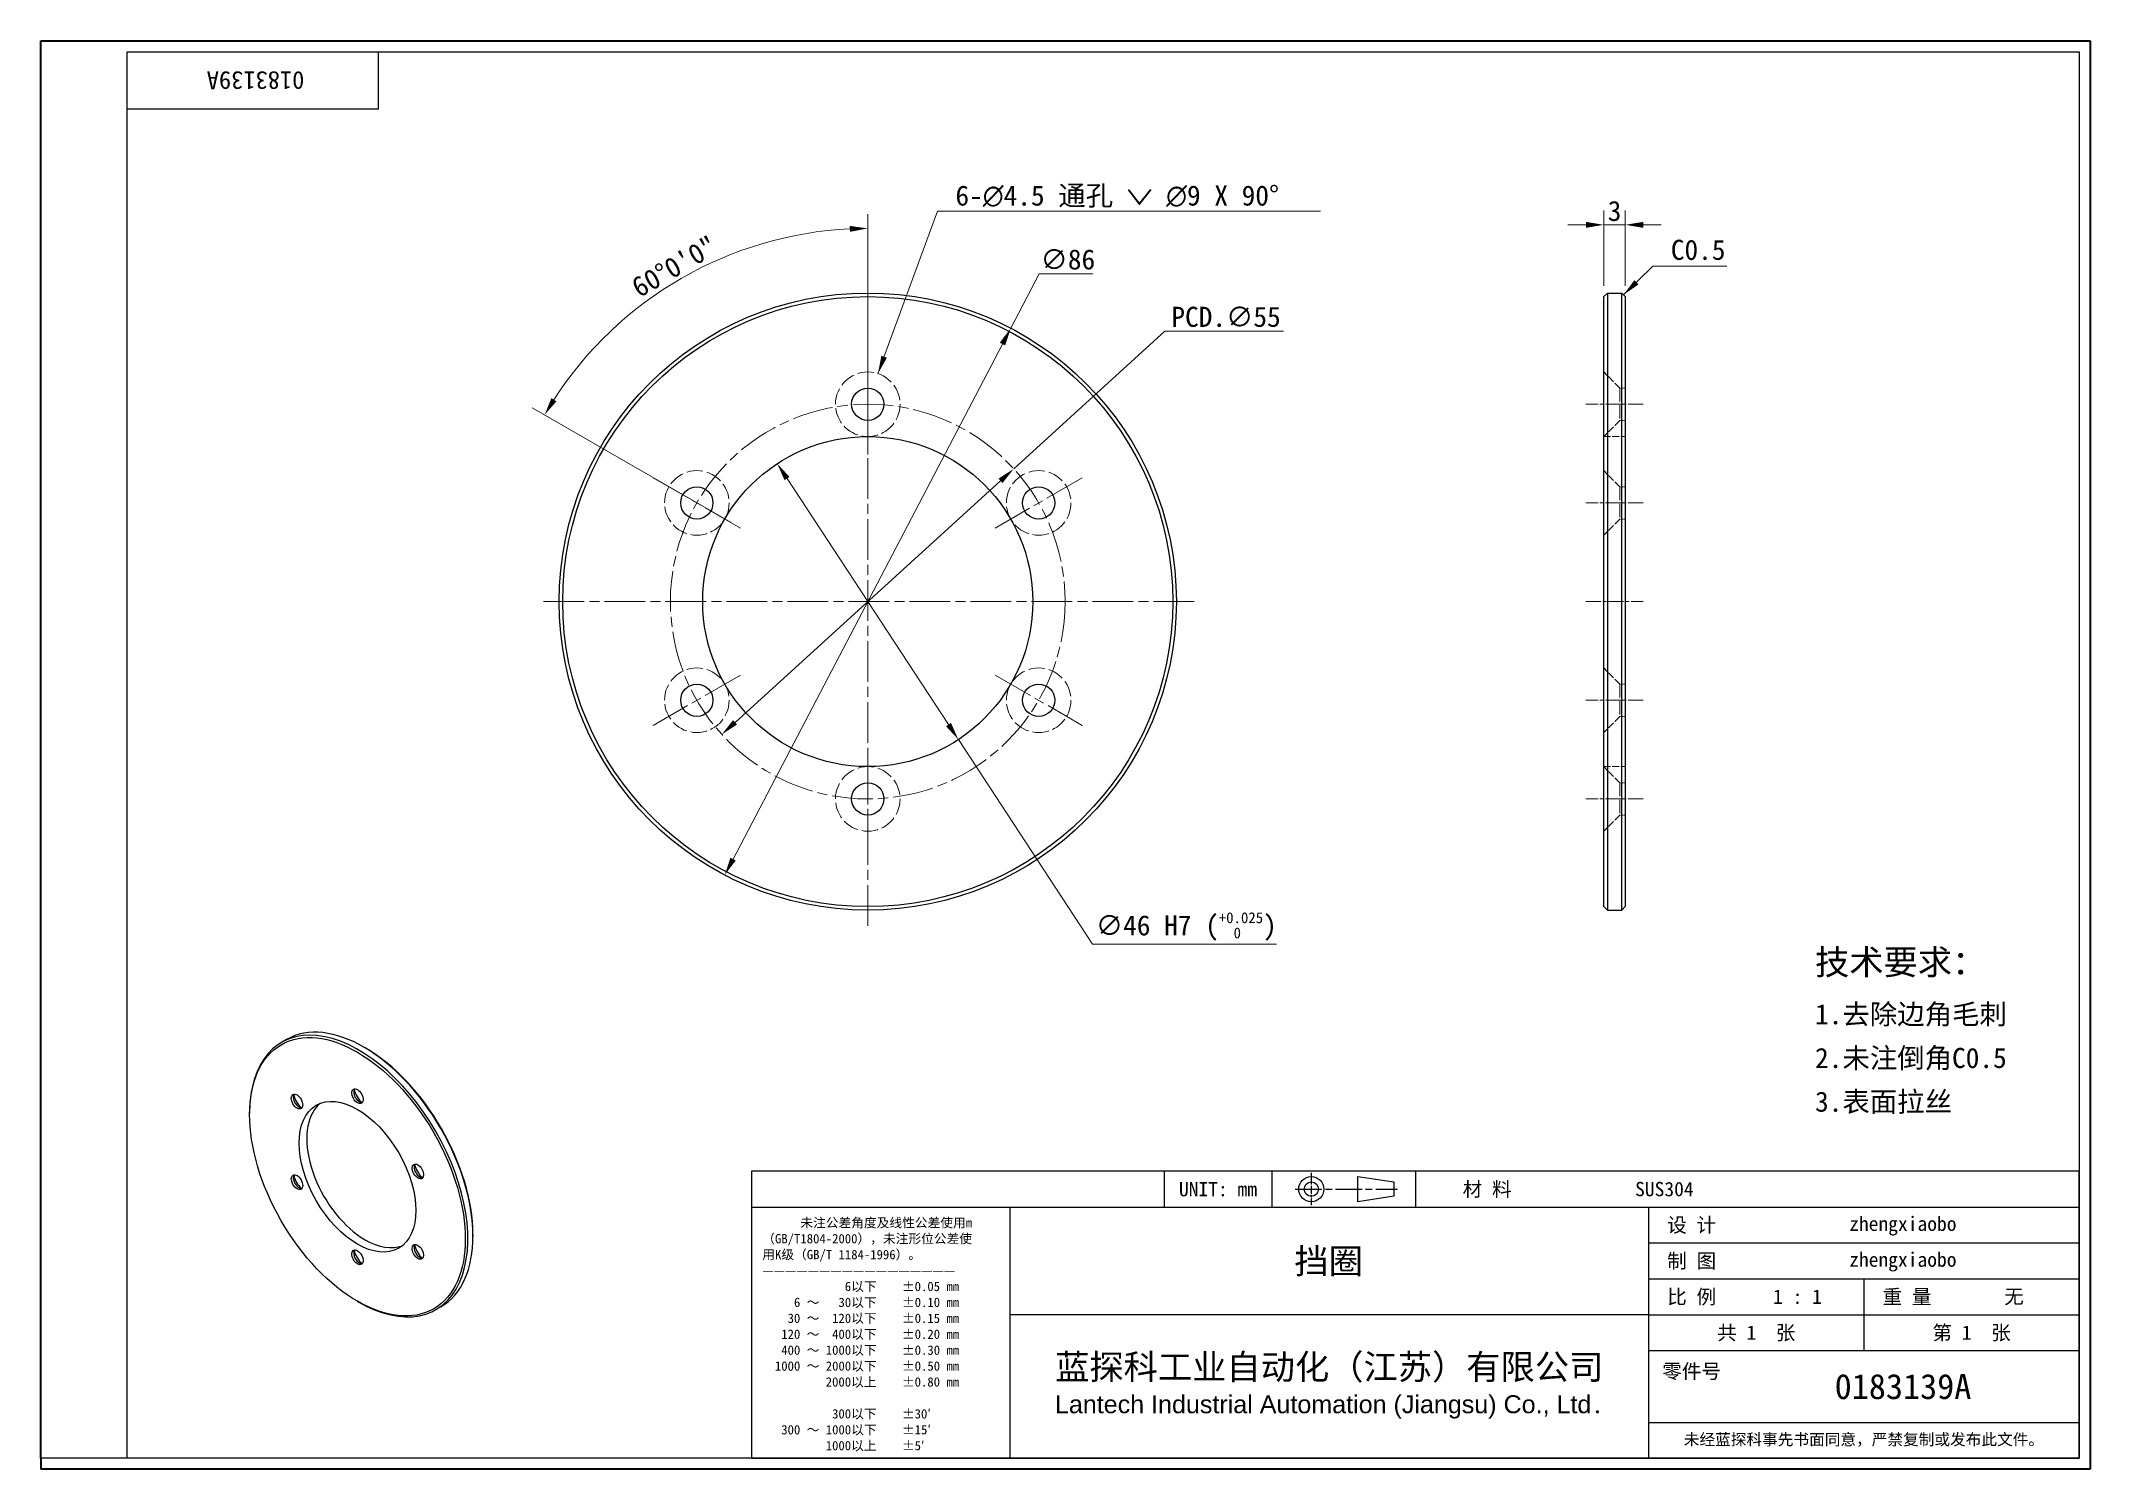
# Model space of a CAD drawing. Header units: millimetres. Extents: x 6 to 292, y 5 to 205.
import ezdxf
from ezdxf.enums import TextEntityAlignment as Align

# ---------------------------------------------------------------- set-up
doc = ezdxf.new("R2010")
doc.units = ezdxf.units.MM
doc.linetypes.add('CHAIN', pattern=[0.3543, 0.2362, -0.0295, 0.0591, -0.0295])
doc.linetypes.add('DASHED', pattern=[0.2067, 0.1654, -0.0413])
for name, color, linetype, lineweight in [('1', 7, 'Continuous', 18), ('可见 (ISO)', 7, 'Continuous', 25), ('图框 (ISO)', 7, 'Continuous', 35), ('标题 (ISO)', 7, 'Continuous', 25)]:
    doc.layers.add(name, color=color, linetype=linetype, lineweight=lineweight)
for name, color, linetype, lineweight, true_color in [('中心标记 (ISO)', 1, 'CHAIN', 18, 0xff0000), ('中心线 (ISO)', 1, 'CHAIN', 18, 0xff0000), ('尺寸 (ISO)', 7, 'Continuous', 18, 0x008000), ('符号 (ISO)', 7, 'Continuous', 18, 0x008000), ('隐藏 (ISO)', 5, 'DASHED', 18, 0x0000ff)]:
    doc.layers.add(name, color=color, linetype=linetype, lineweight=lineweight, true_color=true_color)
doc.styles.add('文本样式164', font='SimSun.ttf')
doc.styles.add('文本样式165', font='SimSun.ttf')
doc.styles.add('文本样式74', font='SimSun.ttf')
doc.styles.add('最新国标', font='simfang.ttf')
doc.styles.add('注释文本 (ISO)', font='simfang.ttf')
doc.dimstyles.new('默认 (GB)', dxfattribs={"dimtxt": 2.8, "dimasz": 2.5, "dimexe": 2, "dimexo": 1.5, "dimgap": 0.5, "dimtad": 1, "dimtoh": 1, "dimdsep": 46, "dimtxsty": '最新国标', "dimcen": 0.09, "dimdle": 10, "dimclrd": 256, "dimclre": 256, "dimclrt": 256, "dimaunit": 1, "dimadec": 3, "dimazin": 2, "dimtfac": 0.535714, "dimtdec": 3, "dimtmove": 0, "dimatfit": 3, "dimfxl": 0, "dimtolj": 1, "dimlwd": -1, "dimlwe": -1, "dimarcsym": 0})
doc.dimstyles.new('默认 (GB)$7', dxfattribs={"dimtxt": 2.8, "dimasz": 2.5, "dimexe": 2, "dimexo": 1.5, "dimgap": 0.5, "dimtad": 1, "dimtoh": 1, "dimdsep": 46, "dimtxsty": '最新国标', "dimcen": 0.09, "dimdle": 10, "dimclrd": 256, "dimclre": 256, "dimclrt": 256, "dimaunit": 1, "dimadec": 3, "dimazin": 2, "dimtfac": 0.535714, "dimtdec": 3, "dimtmove": 0, "dimatfit": 3, "dimfxl": 0, "dimtolj": 1, "dimlwd": -1, "dimlwe": -1, "dimarcsym": 0})

# ---------------------------------------------------------------- blocks, each defined once
blk = doc.blocks.new('图框 最新国标')
at = {"layer": '图框 (ISO)'}
for p, q in [((6, 7), (6, 204.5)), ((6, 204.5), (291.5, 204.5)), ((291.5, 204.5), (291.5, 5.5)), ((6, 7), (6, 5.5)), ((6, 7), (6, 5.5)), ((291.5, 5.5), (6, 5.5))]:
    blk.add_line(p, q, dxfattribs=at)
at = {"layer": '图框 (ISO)', "color": 7, "linetype": 'Continuous', "lineweight": 25}
for p, q in [((18, 203), (290, 203)), ((18, 7), (18, 203)), ((18, 203), (290, 203)), ((53, 203), (53, 195)), ((290, 203), (290, 7)), ((290, 203), (290, 7)), ((53, 195), (18, 195)), ((290, 7), (6, 7)), ((290, 7), (18, 7))]:
    blk.add_line(p, q, dxfattribs=at)
at = {"layer": '图框 (ISO)', "style": '文本样式74'}
blk.add_attdef('零件代号_001', (42.7, 200.25), '', height=2.5, rotation=180, dxfattribs=at)
blk = doc.blocks.new('标题栏 最新国标')
at = {"layer": '标题 (ISO)'}
for p, q in [((381.98, -183.84), (196.98, -183.84)), ((196.98, -183.84), (196.98, -223.84)), ((254.48, -183.84), (254.48, -188.84)), ((269.48, -183.84), (269.48, -188.84)), ((281.48, -188.09), (281.48, -184.59)), ((281.48, -184.59), (286.48, -185.34)), ((286.48, -185.34), (286.48, -187.34)), ((289.48, -183.84), (289.48, -188.84)), ((381.98, -223.84), (381.98, -183.84)), ((383.48, -183.84), (383.48, -225.34)), ((286.48, -187.34), (281.48, -188.09)), ((196.98, -188.84), (381.98, -188.84)), ((232.98, -188.84), (232.98, -223.84)), ((321.98, -188.84), (321.98, -223.84)), ((321.98, -193.84), (381.98, -193.84)), ((321.98, -198.84), (381.98, -198.84)), ((351.98, -198.84), (351.98, -208.84)), ((321.98, -203.84), (232.98, -203.84)), ((321.98, -203.84), (381.98, -203.84)), ((321.98, -208.84), (381.98, -208.84)), ((321.98, -218.84), (381.98, -218.84)), ((196.98, -223.84), (381.98, -223.84)), ((383.48, -225.34), (196.98, -225.34))]:
    blk.add_line(p, q, dxfattribs=at)
at = {"layer": '标题 (ISO)', "linetype": 'CHAIN', "ltscale": 5.000333}
blk.add_line((274.98, -184.09), (274.98, -188.59), dxfattribs=at)
at = {"layer": '标题 (ISO)', "linetype": 'CHAIN', "ltscale": 15.834605}
blk.add_line((272.73, -186.34), (286.98, -186.34), dxfattribs=at)
at = {"layer": '标题 (ISO)'}
for radius in [1.75, 1]:
    blk.add_circle((274.98, -186.34), radius, dxfattribs=at)
at = {"layer": '1', "style": '文本样式164'}
for s, p in [('UNIT: mm', (261.98, -186.34)), ('材 料', (299.48, -186.34)), ('设 计', (327.98, -191.34)), ('制 图', (327.98, -196.34)), ('比 例', (327.98, -201.34)), ('重 量', (357.98, -201.34)), ('共 1  张', (336.98, -206.34)), ('第 1  张', (366.98, -206.34))]:
    blk.add_text(s, height=2, dxfattribs=at).set_placement(p, align=Align.MIDDLE_CENTER)
at = {"layer": '标题 (ISO)', "style": '注释文本 (ISO)'}
for s, insert, char_height, attachment_point, line_spacing_factor in [('\\fSimSun|b0|i0;{\\H1.3000;      未注公差角度及线性公差使用m\\P}\\fSimSun|b0|i0;{\\H1.3000;（GB/T1804-2000），未注形位公差使\\P}\\fSimSun|b0|i0;{\\H1.3000;用K级（GB/T 1184-1996）。\\P}\\fSimSun|b0|i0;{\\H1.3000;—————————————————\\P}\\fSimSun|b0|i0;{\\H1.3000;             6以下    ±0.05 mm\\P}\\fSimSun|b0|i0;{\\H1.3000;     6 ～   30以下    ±0.10 mm\\P}\\fSimSun|b0|i0;{\\H1.3000;    30 ～  120以下    ±0.15 mm\\P}\\fSimSun|b0|i0;{\\H1.3000;   120 ～  400以下    ±0.20 mm\\P}\\fSimSun|b0|i0;{\\H1.3000;   400 ～ 1000以下    ±0.30 mm\\P}\\fSimSun|b0|i0;{\\H1.3000;  1000 ～ 2000以下    ±0.50 mm\\P}\\fSimSun|b0|i0;{\\H1.3000;          2000以上    ±0.80 mm\\P}\\fSimSun|b0|i0;{\\H1.3000;\\P}\\fSimSun|b0|i0;{\\H1.3000;           300以下    ±30′\\P}\\fSimSun|b0|i0;{\\H1.3000;   300 ～ 1000以下    ±15′\\P}\\fSimSun|b0|i0;{\\H1.3000;          1000以上    ±5′}', (198.48, -206.63), 1.3, 4, 1.023913), ('{\\fMicrosoft YaHei|b0|i0|c134|p34;\\H1.75x;蓝探科工业自动化（江苏）有限公司\\P\\fArial|b0|i0|c0|p34;\\H0.71429x;Lantech Industrial Automation (Jiangsu) Co., Ltd\\fFangSong|b0|i0|c134|p49;.\\H1.15195x; }', (277.48, -213.84), 2, 5, 0.978695)]:
    blk.add_mtext(s, dxfattribs=dict(at, insert=insert, char_height=char_height, attachment_point=attachment_point, line_spacing_factor=line_spacing_factor))
at = {"layer": '标题 (ISO)', "attachment_point": 5, "style": '注释文本 (ISO)'}
for s, insert, char_height in [('\\fFangSong|b0|i0;零件号', (327.98, -211.84), 2), ('\\fSimSun|b0|i0;{\\H1.6000;未经蓝探科事先书面同意，严禁复制或发布此文件。}', (351.98, -221.34), 1.6)]:
    blk.add_mtext(s, dxfattribs=dict(at, insert=insert, char_height=char_height))
at = {"layer": '标题 (ISO)'}
for tag, p, height, style in [('材料_001', (320.09, -187.33), 2, '注释文本 (ISO)'), ('设计人_001', (349.92, -192.16), 2, '注释文本 (ISO)'), ('库存编号_001', (272.62, -198.12), 3.5, '文本样式165'), ('设计人_001', (349.92, -197.16), 2, '注释文本 (ISO)'), ('视图比例_001', (339.32, -202.33), 2, '注释文本 (ISO)'), ('质量\\P3;_001', (371.53, -202.3), 2, '注释文本 (ISO)'), ('零件代号_001', (347.9, -215.59), 3.5, '文本样式165')]:
    blk.add_attdef(tag, p, '', height=height, dxfattribs=dict(at, style=style))
blk = doc.blocks.new('*D5')
at = {"layer": 'Defpoints', "color": 0, "transparency": 16777216}
for p in [(141.54, 144.88), (100.86, 107.87)]:
    blk.add_point(p, dxfattribs=at)
at = {"layer": '尺寸 (ISO)', "color": 116, "true_color": 0x00803f, "transparency": 16777216}
for p, q in [((141.54, 144.88), (162.61, 164.05)), ((162.61, 164.05), (179.14, 164.05)), ((102.71, 109.55), (139.69, 143.2))]:
    blk.add_line(p, q, dxfattribs=at)
for points in [[(139.41, 143.51), (139.97, 142.89), (141.54, 144.88)], [(102.43, 109.86), (102.99, 109.25), (100.86, 107.87)]]:
    blk.add_solid(points, dxfattribs=at)
at = {"layer": '尺寸 (ISO)', "transparency": 16777216, "insert": (171.12, 166.04), "char_height": 2.8, "attachment_point": 5, "style": '最新国标'}
blk.add_mtext('\\A1;\\fFangSong|b0|i0;PCD.∅55', dxfattribs=at)
blk = doc.blocks.new('*D6')
at = {"layer": 'Defpoints', "color": 0, "transparency": 16777216}
for p in [(141.13, 164.48), (101.27, 88.28)]:
    blk.add_point(p, dxfattribs=at)
at = {"layer": '尺寸 (ISO)', "color": 116, "true_color": 0x00803f, "transparency": 16777216}
for p, q in [((141.13, 164.48), (145.09, 172.05)), ((145.09, 172.05), (152.56, 172.05)), ((102.43, 90.49), (139.97, 162.26))]:
    blk.add_line(p, q, dxfattribs=at)
for points in [[(139.6, 162.46), (140.34, 162.07), (141.13, 164.48)], [(102.06, 90.68), (102.8, 90.3), (101.27, 88.28)]]:
    blk.add_solid(points, dxfattribs=at)
at = {"layer": '尺寸 (ISO)', "transparency": 16777216, "insert": (149.08, 174.04), "char_height": 2.8, "attachment_point": 5, "style": '最新国标'}
blk.add_mtext('\\A1;∅86', dxfattribs=at)
blk = doc.blocks.new('*D7')
at = {"layer": 'Defpoints', "color": 0, "transparency": 16777216}
for p in [(226.75, 178.88), (223.75, 168.88), (226.75, 168.88)]:
    blk.add_point(p, dxfattribs=at)
at = {"layer": '尺寸 (ISO)', "color": 116, "true_color": 0x00803f, "transparency": 16777216}
for p, q in [((223.75, 170.38), (223.75, 180.88)), ((226.75, 170.38), (226.75, 180.88)), ((221.25, 178.88), (218.75, 178.88)), ((223.75, 178.88), (226.75, 178.88)), ((229.25, 178.88), (231.75, 178.88))]:
    blk.add_line(p, q, dxfattribs=at)
for points in [[(221.25, 179.29), (221.25, 178.46), (223.75, 178.88)], [(229.25, 179.29), (229.25, 178.46), (226.75, 178.88)]]:
    blk.add_solid(points, dxfattribs=at)
at = {"layer": '尺寸 (ISO)', "transparency": 16777216, "insert": (225.25, 180.79), "char_height": 2.8, "attachment_point": 5, "style": '最新国标'}
blk.add_mtext('\\A1;3', dxfattribs=at)
blk = doc.blocks.new('*D8')
at = {"layer": 'Defpoints', "color": 0, "transparency": 16777216}
for p in [(103.41, 175.24), (121.2, 146.88), (103.45, 136.63), (121.2, 126.38)]:
    blk.add_point(p, dxfattribs=at)
at = {"layer": '尺寸 (ISO)', "color": 116, "true_color": 0x00803f, "transparency": 16777216}
for p, q in [((121.2, 148.38), (121.2, 180.38)), ((102.15, 137.38), (74.43, 153.38))]:
    blk.add_line(p, q, dxfattribs=at)
blk.add_arc((121.2, 126.38), 52, 92.7549, 147.2451, dxfattribs=at)
for points in [[(118.69, 178.73), (118.71, 177.9), (121.2, 178.38)], [(77.82, 154.29), (77.11, 154.73), (76.17, 152.38)]]:
    blk.add_solid(points, dxfattribs=at)
at = {"layer": '尺寸 (ISO)', "transparency": 16777216, "insert": (94.24, 173.07), "char_height": 2.8, "attachment_point": 5, "rotation": 30, "style": '最新国标'}
blk.add_mtext('\\A1;60°0\'0"', dxfattribs=at)
blk = doc.blocks.new('*D9')
at = {"layer": 'Defpoints', "color": 0, "transparency": 16777216}
for p in [(108.58, 145.61), (133.82, 107.15)]:
    blk.add_point(p, dxfattribs=at)
at = {"layer": '尺寸 (ISO)', "color": 116, "true_color": 0x00803f, "transparency": 16777216}
for p, q in [((109.95, 143.52), (132.44, 109.24)), ((133.82, 107.15), (152.53, 78.62)), ((152.53, 78.62), (178.13, 78.62))]:
    blk.add_line(p, q, dxfattribs=at)
for points in [[(110.3, 143.75), (109.6, 143.29), (108.58, 145.61)], [(132.79, 109.47), (132.1, 109.01), (133.82, 107.15)]]:
    blk.add_solid(points, dxfattribs=at)
at = {"layer": '尺寸 (ISO)', "transparency": 16777216, "insert": (165.58, 81.1), "char_height": 2.8, "attachment_point": 5, "style": '最新国标'}
blk.add_mtext('\\A1;∅46 H7 ({\\H0.54x;\\S+0.025^   0;})', dxfattribs=at)

msp = doc.modelspace()

# ---------------------------------------------------------------- linework, layer by layer
at = {"layer": '中心标记 (ISO)', "ltscale": 23.990969}
for p, q in [((121.199, 171.877), (121.199, 80.877)), ((121.199, 146.877), (121.199, 160.877)), ((103.445, 136.627), (91.321, 143.627)), ((151.077, 143.627), (138.952, 136.627)), ((166.699, 126.377), (75.699, 126.377)), ((103.445, 116.127), (91.321, 109.127)), ((138.952, 116.127), (151.077, 109.127)), ((121.199, 105.877), (121.199, 91.877))]:
    msp.add_line(p, q, dxfattribs=at)
at = {"layer": '中心线 (ISO)', "ltscale": 8.88956}
for p, q in [((229.253, 153.877), (221.253, 153.877)), ((229.253, 140.127), (221.253, 140.127)), ((221.253, 126.377), (229.253, 126.377)), ((229.253, 112.627), (221.253, 112.627)), ((229.253, 98.877), (221.253, 98.877))]:
    msp.add_line(p, q, dxfattribs=at)
at = {"layer": '中心线 (ISO)', "ltscale": 23.990969}
msp.add_circle((121.199, 126.377), 27.5, dxfattribs=at)
at = {"layer": '可见 (ISO)'}
for p, q in [((223.753, 168.877), (224.253, 169.377)), ((223.753, 83.877), (223.753, 168.877)), ((224.253, 169.377), (224.253, 83.377)), ((224.253, 169.377), (226.253, 169.377)), ((226.253, 83.377), (226.253, 169.377)), ((226.753, 168.877), (226.253, 169.377)), ((226.753, 168.877), (226.753, 83.877)), ((223.753, 83.877), (224.253, 83.377)), ((224.253, 83.377), (226.253, 83.377)), ((226.753, 83.877), (226.253, 83.377)), ((40.231, 65.358), (39.524, 64.949)), ((51.158, 64.191), (50.981, 64.293)), ((35.071, 54.903), (35.071, 55.107)), ((66.184, 38.165), (66.184, 37.961)), ((50.097, 28.877), (50.274, 28.775)), ((61.731, 28.119), (61.024, 27.71))]:
    msp.add_line(p, q, dxfattribs=at)
for centre, radius in [((121.199, 126.377), 43), ((121.199, 126.377), 42.5), ((121.199, 153.877), 2.25), ((121.199, 126.377), 23), ((97.383, 140.127), 2.25), ((145.014, 140.127), 2.25), ((97.383, 112.627), 2.25), ((145.014, 112.627), 2.25), ((121.199, 98.877), 2.25)]:
    msp.add_circle(centre, radius, dxfattribs=at)
for centre, major_axis, start_param, end_param in [((50.274, 46.33), (10.75, -18.62), 5.4977871, 10.2101761), ((50.981, 46.738), (-10.75, 18.62), 3.1415927, 6.2831853), ((51.158, 46.84), (-10.625, 18.403), 3.9269908, 5.4977871), ((41.942, 56.856), (0.562, -0.974), 3.3795338, 6.0452442), ((42.738, 57.315), (1.125, -1.949), 4.225694, 5.1990839), ((50.362, 57.608), (0.563, -0.974), 3.3795338, 6.0452442), ((51.158, 58.067), (1.125, -1.949), 4.225694, 5.1990839), ((51.158, 46.84), (-5.75, 9.959), 0.2617994, 1.3089969), ((51.158, 46.84), (-5.75, 9.959), 0.0923626, 0.2617994), ((41.942, 45.629), (0.562, -0.974), 3.3795338, 6.0452442), ((42.738, 46.088), (1.125, -1.949), 4.225694, 5.1990839), ((51.158, 46.84), (5.75, -9.959), 4.4505896, 5.4977871), ((58.782, 47.133), (0.562, -0.974), 3.3795338, 6.0452442), ((59.578, 47.592), (1.125, -1.949), 4.225694, 5.1990839), ((51.158, 46.84), (5.75, -9.959), 5.4977871, 6.1908227), ((50.362, 35.154), (0.562, -0.974), 3.3795338, 6.0452442), ((51.158, 35.613), (1.125, -1.949), 4.225694, 5.1990839), ((58.782, 35.906), (0.562, -0.974), 3.3795338, 6.0452442), ((59.578, 36.365), (1.125, -1.949), 4.225694, 5.1990839)]:
    msp.add_ellipse(centre, major_axis=major_axis, ratio=0.5773503, start_param=start_param, end_param=end_param, dxfattribs=at)
for centre, major_axis in [((50.097, 46.228), (-10.625, 18.403)), ((41.677, 56.703), (-0.562, 0.974)), ((50.097, 46.228), (-5.75, 9.959)), ((50.097, 57.455), (-0.562, 0.974)), ((41.677, 45.476), (-0.562, 0.974)), ((58.517, 46.98), (-0.562, 0.974)), ((50.097, 35.001), (-0.562, 0.974)), ((58.517, 35.753), (-0.562, 0.974))]:
    msp.add_ellipse(centre, major_axis=major_axis, ratio=0.5773503, dxfattribs=at)
at = {"layer": '隐藏 (ISO)', "ltscale": 6.060607}
for p, q in [((226.003, 156.127), (223.753, 158.377)), ((226.003, 151.627), (223.753, 149.377)), ((226.003, 142.377), (223.753, 144.627)), ((226.003, 137.877), (223.753, 135.627)), ((226.003, 114.877), (223.753, 117.127)), ((226.003, 110.377), (223.753, 108.127)), ((226.003, 101.127), (223.753, 103.377)), ((226.003, 96.627), (223.753, 94.377))]:
    msp.add_line(p, q, dxfattribs=at)
at = {"layer": '隐藏 (ISO)', "ltscale": 11.399102}
for p, q in [((226.003, 156.127), (226.003, 151.627)), ((226.003, 142.377), (226.003, 137.877)), ((226.003, 114.877), (226.003, 110.377)), ((226.003, 101.127), (226.003, 96.627))]:
    msp.add_line(p, q, dxfattribs=at)
at = {"layer": '隐藏 (ISO)', "ltscale": 1.428422}
for p, q in [((226.753, 156.127), (226.003, 156.127)), ((226.753, 151.627), (226.003, 151.627)), ((226.753, 142.377), (226.003, 142.377)), ((226.753, 137.877), (226.003, 137.877)), ((226.753, 114.877), (226.003, 114.877)), ((226.753, 110.377), (226.003, 110.377)), ((226.753, 101.127), (226.003, 101.127)), ((226.753, 96.627), (226.003, 96.627))]:
    msp.add_line(p, q, dxfattribs=at)
at = {"layer": '隐藏 (ISO)', "ltscale": 5.71399}
for p, q in [((223.753, 149.377), (226.753, 149.377)), ((223.753, 103.377), (226.753, 103.377))]:
    msp.add_line(p, q, dxfattribs=at)
at = {"layer": '隐藏 (ISO)', "ltscale": 13.678923}
for centre in [(121.199, 153.877), (97.383, 140.127), (145.014, 140.127), (97.383, 112.627), (145.014, 112.627), (121.199, 98.877)]:
    msp.add_circle(centre, 4.5, dxfattribs=at)

# ---------------------------------------------------------------- block references
msp.add_blockref('图框 最新国标', (0, 0)).add_auto_attribs({'零件代号_001': '0183139A'})
ref = msp.add_blockref('标题栏 最新国标', (-91.983, 230.844))
ref.add_attrib('零件代号_001', '0183139A', (255.92, 15.25), dxfattribs={"layer": '标题 (ISO)', "height": 3.5, "style": '文本样式165'})
ref.add_attrib('库存编号_001', '挡圈', (180.641, 32.721), dxfattribs={"layer": '标题 (ISO)', "height": 3.5, "style": '文本样式165'})
ref.add_attrib('质量\\P3;_001', '无', (279.543, 28.54), dxfattribs={"layer": '标题 (ISO)', "height": 2, "style": '注释文本 (ISO)'})
ref.add_attrib('视图比例_001', '1 : 1', (247.337, 28.517), dxfattribs={"layer": '标题 (ISO)', "height": 2, "style": '注释文本 (ISO)'})
ref.add_attrib('设计人_001', 'zhengxiaobo', (257.937, 38.683), dxfattribs={"layer": '标题 (ISO)', "height": 2, "style": '注释文本 (ISO)'})
ref.add_attrib('设计人_001', 'zhengxiaobo', (257.937, 33.683), dxfattribs={"layer": '标题 (ISO)', "height": 2, "style": '注释文本 (ISO)'})
ref.add_attrib('材料_001', 'SUS304', (228.111, 43.511), dxfattribs={"layer": '标题 (ISO)', "height": 2, "style": '注释文本 (ISO)'})

# ---------------------------------------------------------------- texts
at = {"layer": '符号 (ISO)'}
for s, insert, char_height, width, attachment_point, line_spacing_factor, style in [('6-\\fAIGDT|b0|i0;{\\H2.8000;n}\\fFangSong|b0|i0;{\\H2.8000;4.5 通孔 }\\fAIGDT|b0|i0;{\\H2.8000;w}\\fFangSong|b0|i0;{\\H2.8000; }\\fAIGDT|b0|i0;{\\H2.8000;n}\\fFangSong|b0|i0;{\\H2.8000;9 X 90°}', (133.417, 181.257), 2.8, 54.82309, 7, 0.49, '最新国标'), ('{\\H1.75x;技术要求：\\H0.8x;\\P1.去除边角毛刺\\P2.未注倒角C0.5\\P3.表面拉丝}', (253.188, 66.44), 2, 29.34269, 4, 1.305367, '注释文本 (ISO)')]:
    msp.add_mtext(s, dxfattribs=dict(at, insert=insert, char_height=char_height, width=width, attachment_point=attachment_point, line_spacing_factor=line_spacing_factor, style=style))
at = {"layer": '符号 (ISO)', "insert": (233.09, 176.797), "char_height": 2.8, "attachment_point": 1, "style": '最新国标'}
msp.add_mtext('C0.5', dxfattribs=at)

# ---------------------------------------------------------------- dimensions: what is measured, and where the dimension line sits
at = {"layer": '尺寸 (ISO)', "color": 116, "true_color": 0x00803f}
dim = msp.add_angular_dim_3p(base=(103.4136, 175.2415), center=(121.1987, 126.3774), p1=(121.1987, 146.8774), p2=(103.4452, 136.6274), dimstyle='默认 (GB)', override={"dimgap": 0.5, "dimtoh": 0, "dimtol": 0, "dimlim": 0, "dimtp": 0, "dimtm": 0, "dimtdec": 2}, dxfattribs=at)
dim.commit()
dim.dimension.update_dxf_attribs({"geometry": '*D8', "text_midpoint": (95.1987, 171.4108), "dimtype": 165})
dim = msp.add_linear_dim(base=(226.753, 178.877), p1=(223.753, 168.877), p2=(226.753, 168.877), angle=180, dimstyle='默认 (GB)', override={"dimgap": 0.5, "dimtoh": 0, "dimdec": 2, "dimtol": 0, "dimlim": 0, "dimtp": 0, "dimtm": 0, "dimtdec": 3, "dimtofl": 1, "dimatfit": 1}, dxfattribs=at)
dim.commit()
dim.dimension.update_dxf_attribs({"geometry": '*D7', "text_midpoint": (225.253, 178.877), "dimtype": 160})
dim = msp.add_diameter_dim_2p(p1=(101.268, 88.275), p2=(141.129, 164.48), dimstyle='默认 (GB)', override={"dimgap": 0.5, "dimtih": 1, "dimdec": 2, "dimlfac": 1, "dimtol": 0, "dimlim": 0, "dimtp": 0, "dimtm": 0, "dimtdec": 3, "dimatfit": 2}, dxfattribs=at)
dim.commit()
dim.dimension.update_dxf_attribs({"geometry": '*D6', "text_midpoint": (149.076, 172.047), "dimtype": 163})
for p1, p2, text, override, picture, middle in [((100.857, 107.872), (141.541, 144.883), '\\fFangSong|b0|i0;PCD.<>', {"dimgap": 0.5, "dimtih": 1, "dimdec": 2, "dimlfac": 1, "dimtol": 0, "dimlim": 0, "dimtp": 0, "dimtm": 0, "dimtdec": 3, "dimatfit": 2}, '*D5', (171.123, 164.048)), ((108.581, 145.607), (133.816, 107.147), '<> H7 ({\\H0.54x;\\S+0.025^   0;})', {"dimtih": 1, "dimdec": 2, "dimlfac": 1, "dimtp": 0.025, "dimtm": 0, "dimtdec": 3, "dimatfit": 2}, '*D9', (165.584, 78.621))]:
    dim = msp.add_diameter_dim_2p(p1=p1, p2=p2, text=text, dimstyle='默认 (GB)', override=override, dxfattribs=at)
    dim.commit()
    dim.dimension.update_dxf_attribs({"geometry": picture, "text_midpoint": middle, "dimtype": 163})

# ---------------------------------------------------------------- leaders
at = {"layer": '符号 (ISO)', "annotation_type": 0, "has_hookline": 1, "hookline_direction": 0, "text_width": 50.869}
msp.add_leader([(122.619, 158.147), (130.917, 180.791), (133.417, 180.791)], dimstyle='默认 (GB)$7', override={"dimgap": 0, "dimtad": 1}, dxfattribs=at)
at = {"layer": '符号 (ISO)', "color": 116, "true_color": 0x00803f, "annotation_type": 0, "has_hookline": 1, "hookline_direction": 0, "text_width": 7.808}
msp.add_leader([(226.503, 169.127), (230.59, 173.098), (233.09, 173.098)], dimstyle='默认 (GB)$7', override={"dimgap": 0, "dimtad": 1}, dxfattribs=at)

doc.saveas('drawing.dxf')
